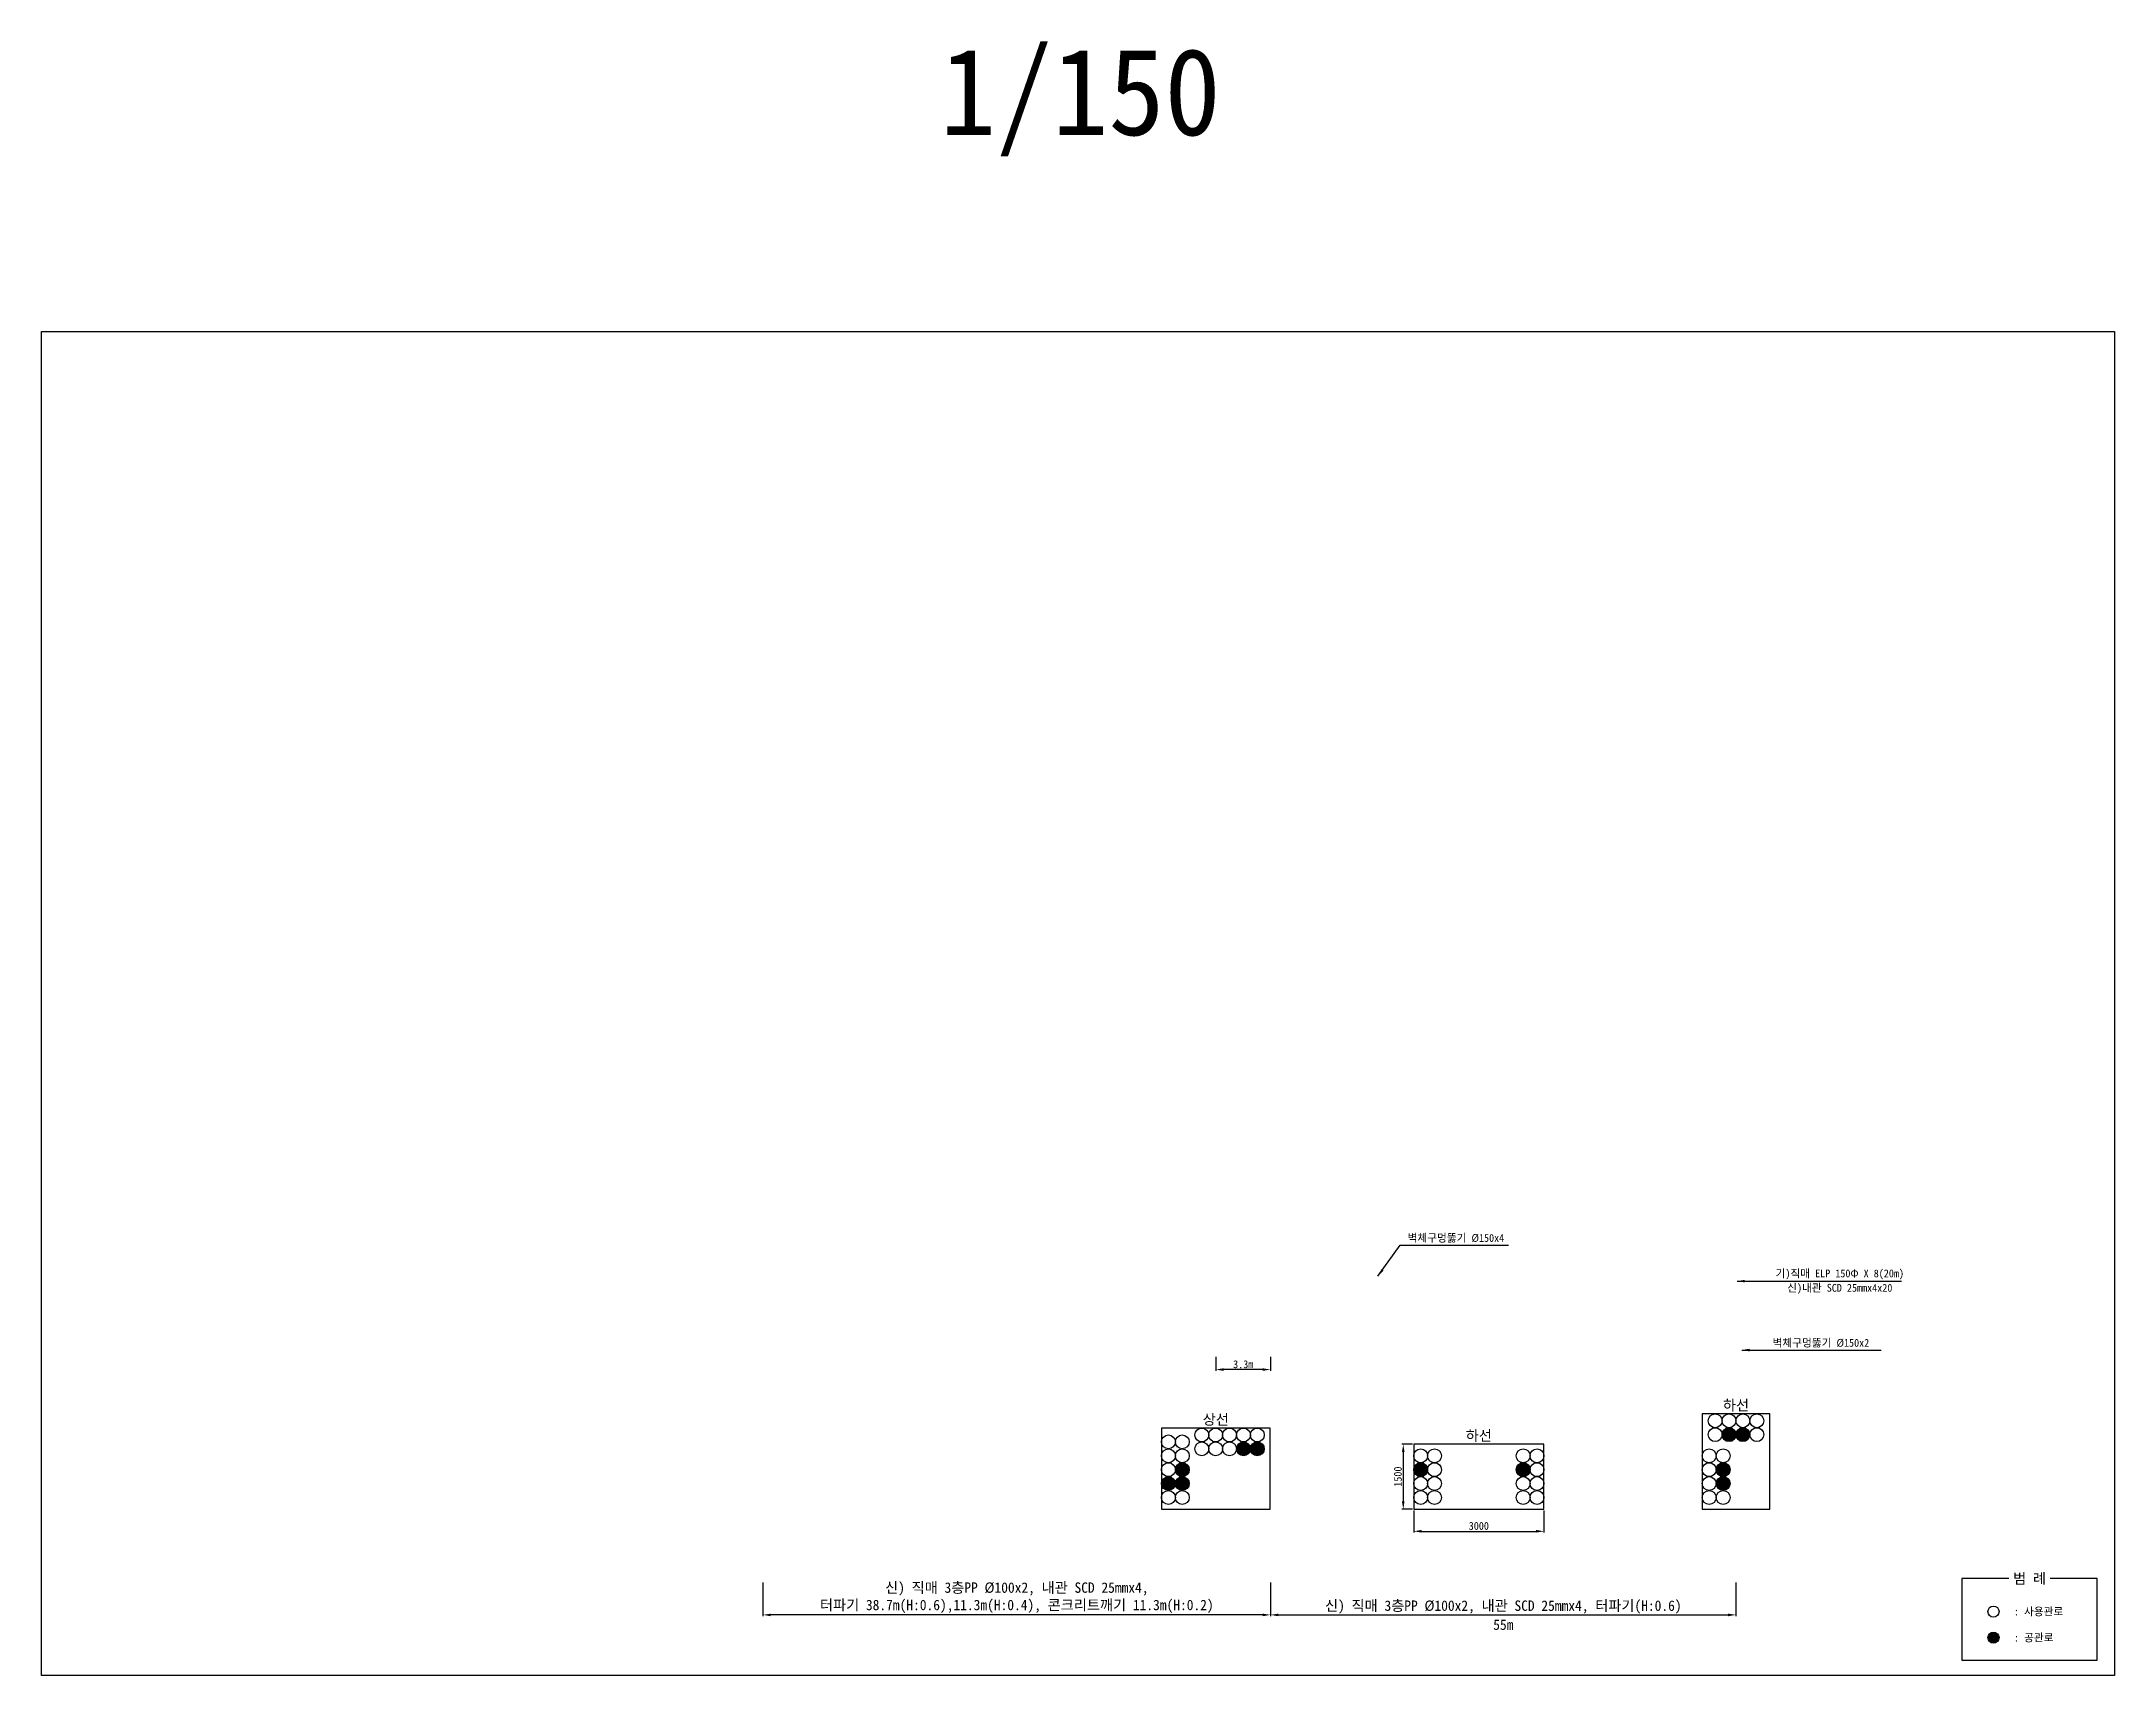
# Model space of a CAD drawing. Header units: millimetres. Extents: x 186056 to 186946, y 311645 to 311835.
# Drawn here: x 186826.1 to 186945.5, y 311646 to 311741 of the extents above; entities that cross this region are included whole.
import ezdxf
from ezdxf.enums import TextEntityAlignment as Align

# ---------------------------------------------------------------- set-up
doc = ezdxf.new("R2010")
doc.units = ezdxf.units.MM
for name, color, linetype in [('TX-PAPR', 2, 'Continuous'), ('TZ-DIMS', 1, 'Continuous'), ('TZ-LEAL', 1, 'Continuous'), ('TZ-LEAT', 3, 'Continuous'), ('TZ-LINE', 7, 'Continuous'), ('TZ-TEX2', 3, 'Continuous'), ('TZ-TEXT', 6, 'Continuous')]:
    doc.layers.add(name, color=color, linetype=linetype)
doc.styles.get("Standard").update_dxf_attribs({"font": 'GulimChe.ttf'})
doc.dimstyles.new('D150', dxfattribs={"dimscale": 0.15, "dimtxt": 3, "dimasz": 3, "dimexe": 0.5, "dimexo": 0.5, "dimgap": 0.5, "dimtad": 1, "dimdec": 0, "dimzin": 1, "dimdsep": 46, "dimlunit": 6, "dimtxsty": 'Standard', "dimcen": 1, "dimclrd": 1, "dimclre": 1, "dimclrt": 3, "dimadec": 0, "dimazin": 0, "dimtfac": 1, "dimtdec": 0, "dimtix": 1, "dimtmove": 2, "dimatfit": 3, "dimfxl": 0, "dimtvp": 2, "dimlwd": -1, "dimlwe": -1, "dimarcsym": 0})

# ---------------------------------------------------------------- blocks, each defined once
blk = doc.blocks.new('*D16')
at = {"layer": 'DEFPOINTS', "color": 0, "ltscale": 2}
for p in [(186905.17, 311660.24), (186904.57, 311656.49), (186905.17, 311656.49)]:
    blk.add_point(p, dxfattribs=at)
at = {"layer": 'TZ-DIMS', "color": 1, "ltscale": 2}
for p, q in [((186905.09, 311660.24), (186904.49, 311660.24)), ((186904.57, 311659.79), (186904.57, 311656.94)), ((186905.09, 311656.49), (186904.49, 311656.49))]:
    blk.add_line(p, q, dxfattribs=at)
for points in [[(186904.49, 311659.79), (186904.64, 311659.79), (186904.57, 311660.24)], [(186904.49, 311656.94), (186904.64, 311656.94), (186904.57, 311656.49)]]:
    blk.add_solid(points, dxfattribs=at)
at = {"layer": 'TZ-DIMS', "color": 3, "ltscale": 2, "insert": (186904.26, 311658.37), "char_height": 0.45, "attachment_point": 5, "rotation": 90}
blk.add_mtext('1500', dxfattribs=at)
blk = doc.blocks.new('*D17')
at = {"layer": 'DEFPOINTS', "color": 0, "ltscale": 2}
for p in [(186905.17, 311656.49), (186912.67, 311656.49), (186912.67, 311655.22)]:
    blk.add_point(p, dxfattribs=at)
at = {"layer": 'TZ-DIMS', "color": 1, "ltscale": 2}
for p, q in [((186905.17, 311656.42), (186905.17, 311655.15)), ((186912.67, 311656.42), (186912.67, 311655.15)), ((186905.62, 311655.22), (186912.22, 311655.22))]:
    blk.add_line(p, q, dxfattribs=at)
for points in [[(186905.62, 311655.3), (186905.62, 311655.15), (186905.17, 311655.22)], [(186912.22, 311655.3), (186912.22, 311655.15), (186912.67, 311655.22)]]:
    blk.add_solid(points, dxfattribs=at)
at = {"layer": 'TZ-DIMS', "color": 3, "ltscale": 2, "insert": (186908.92, 311655.53), "char_height": 0.45, "attachment_point": 5}
blk.add_mtext('3000', dxfattribs=at)
blk = doc.blocks.new('*D18')
at = {"layer": 'DEFPOINTS', "color": 0, "ltscale": 2}
for p in [(186893.77, 311665.34), (186896.92, 311665.34), (186893.77, 311664.54)]:
    blk.add_point(p, dxfattribs=at)
at = {"layer": 'TZ-DIMS', "color": 1, "ltscale": 2}
for p, q in [((186893.77, 311665.27), (186893.77, 311664.46)), ((186896.92, 311665.27), (186896.92, 311664.46)), ((186896.47, 311664.54), (186894.22, 311664.54))]:
    blk.add_line(p, q, dxfattribs=at)
for points in [[(186894.22, 311664.61), (186894.22, 311664.46), (186893.77, 311664.54)], [(186896.47, 311664.61), (186896.47, 311664.46), (186896.92, 311664.54)]]:
    blk.add_solid(points, dxfattribs=at)
at = {"layer": 'TZ-DIMS', "color": 3, "ltscale": 2, "insert": (186895.35, 311664.84), "char_height": 0.45, "width": 0.2959, "attachment_point": 5}
blk.add_mtext('3.3m', dxfattribs=at)
blk = doc.blocks.new('*D19')
at = {"layer": 'DEFPOINTS', "color": 0, "ltscale": 2}
for p in [(186896.92, 311652.35), (186923.73, 311652.35), (186923.73, 311650.41)]:
    blk.add_point(p, dxfattribs=at)
at = {"layer": 'TZ-TEXT', "color": 1, "ltscale": 2}
for p, q in [((186896.92, 311652.27), (186896.92, 311650.33)), ((186923.73, 311652.27), (186923.73, 311650.33)), ((186897.37, 311650.41), (186923.28, 311650.41))]:
    blk.add_line(p, q, dxfattribs=at)
for points in [[(186897.37, 311650.48), (186897.37, 311650.33), (186896.92, 311650.41)], [(186923.28, 311650.48), (186923.28, 311650.33), (186923.73, 311650.41)]]:
    blk.add_solid(points, dxfattribs=at)
at = {"layer": 'TZ-TEXT', "color": 3, "ltscale": 2, "insert": (186910.33, 311650.86), "char_height": 0.6, "attachment_point": 5}
blk.add_mtext('{\\C6;신) 직매 3층PP Ø100x2, 내관 SCD 25mmx4, 터파기(H:0.6)}', dxfattribs=at)
blk = doc.blocks.new('*D20')
at = {"layer": 'DEFPOINTS', "color": 0, "ltscale": 2}
for p in [(186867.69, 311652.35), (186896.92, 311652.35), (186867.69, 311650.41)]:
    blk.add_point(p, dxfattribs=at)
at = {"layer": 'TZ-TEXT', "color": 1, "ltscale": 2}
for p, q in [((186867.69, 311652.27), (186867.69, 311650.33)), ((186896.92, 311652.27), (186896.92, 311650.33)), ((186896.47, 311650.41), (186868.14, 311650.41))]:
    blk.add_line(p, q, dxfattribs=at)
for points in [[(186868.14, 311650.48), (186868.14, 311650.33), (186867.69, 311650.41)], [(186896.47, 311650.48), (186896.47, 311650.33), (186896.92, 311650.41)]]:
    blk.add_solid(points, dxfattribs=at)
at = {"layer": 'TZ-TEXT', "color": 3, "ltscale": 2, "insert": (186882.31, 311651.4), "char_height": 0.6, "attachment_point": 5}
blk.add_mtext('{\\C6;신) 직매 3층PP Ø100x2, 내관 SCD 25mmx4,\\P터파기 38.7m(H:0.6),11.3m(H:0.4), 콘크리트깨기 11.3m(H:0.2)}', dxfattribs=at)

msp = doc.modelspace()

# ---------------------------------------------------------------- hatches: boundary and pattern name
at = {"layer": 'TZ-LINE', "ltscale": 2}
h = msp.add_hatch(color=256, dxfattribs=at)
h.dxf.hatch_style = 1
h.paths.add_polyline_path([(186894.96, 311659.97, 1), (186895.76, 311659.97, 1)])
h = msp.add_hatch(color=256, dxfattribs=at)
h.dxf.hatch_style = 1
h.paths.add_polyline_path([(186895.76, 311659.97, 1), (186896.56, 311659.97, 1)])
h = msp.add_hatch(color=256, dxfattribs=at)
h.dxf.hatch_style = 1
h.paths.add_polyline_path([(186922.93, 311660.79, 1), (186923.73, 311660.79, 1)])
h = msp.add_hatch(color=256, dxfattribs=at)
h.dxf.hatch_style = 1
h.paths.add_polyline_path([(186923.73, 311660.79, 1), (186924.53, 311660.79, 1)])
h = msp.add_hatch(color=256, dxfattribs=at)
h.dxf.hatch_style = 1
h.paths.add_polyline_path([(186891.44, 311658.77, 1), (186892.24, 311658.77, 1)])
h = msp.add_hatch(color=256, dxfattribs=at)
h.dxf.hatch_style = 1
h.paths.add_polyline_path([(186905.17, 311658.77, 1), (186905.97, 311658.77, 1)])
h = msp.add_hatch(color=256, dxfattribs=at)
h.dxf.hatch_style = 1
h.paths.add_polyline_path([(186911.07, 311658.77, 1), (186911.87, 311658.77, 1)])
h = msp.add_hatch(color=256, dxfattribs=at)
h.dxf.hatch_style = 1
h.paths.add_polyline_path([(186922.59, 311658.77, 1), (186923.39, 311658.77, 1)])
h = msp.add_hatch(color=256, dxfattribs=at)
h.dxf.hatch_style = 1
h.paths.add_polyline_path([(186890.64, 311657.97, 1), (186891.44, 311657.97, 1)])
h = msp.add_hatch(color=256, dxfattribs=at)
h.dxf.hatch_style = 1
h.paths.add_polyline_path([(186891.44, 311657.97, 1), (186892.24, 311657.97, 1)])
h = msp.add_hatch(color=256, dxfattribs=at)
h.dxf.hatch_style = 1
h.paths.add_polyline_path([(186922.59, 311657.97, 1), (186923.39, 311657.97, 1)])
h = msp.add_hatch(color=256, dxfattribs=at)
h.dxf.hatch_style = 1
h.paths.add_polyline_path([(186938.24, 311649.1, 1), (186938.88, 311649.1, 1)])

# ---------------------------------------------------------------- linework, layer by layer
at = {"layer": 'TX-PAPR', "elevation": -0.46}
msp.add_lwpolyline([(186826.13, 311724.32), (186945.53, 311724.32), (186945.53, 311646.92), (186826.13, 311646.92)], close=True, dxfattribs=at)
at = {"layer": 'TZ-LEAL', "elevation": -0.12}
msp.add_lwpolyline([(186904.38, 311671.71), (186910.63, 311671.71)], dxfattribs=at)
at = {"layer": 'TZ-LINE', "ltscale": 2, "elevation": -0.23}
for points in [[(186921.79, 311656.49), (186925.68, 311656.49), (186925.68, 311661.99), (186921.79, 311661.99)], [(186890.64, 311656.49), (186896.9, 311656.49), (186896.9, 311661.17), (186890.64, 311661.17)], [(186905.17, 311656.49), (186912.67, 311656.49), (186912.67, 311660.24), (186905.17, 311660.24)]]:
    msp.add_lwpolyline(points, close=True, dxfattribs=at)
msp.add_lwpolyline([(186939.45, 311652.51), (186936.73, 311652.51), (186936.73, 311647.81), (186944.54, 311647.81), (186944.54, 311652.51), (186941.83, 311652.51)], dxfattribs=at)
at = {"layer": 'TZ-LINE', "ltscale": 2}
for centre, radius in [((186922.53, 311661.59, -0.23), 0.4), ((186923.33, 311661.59, -0.23), 0.4), ((186924.13, 311661.59, -0.23), 0.4), ((186924.93, 311661.59, -0.23), 0.4), ((186891.04, 311660.37, -0.23), 0.4), ((186891.84, 311660.37, -0.23), 0.4), ((186892.96, 311660.77, -0.23), 0.4), ((186892.96, 311659.97, -0.23), 0.4), ((186893.76, 311660.77, -0.23), 0.4), ((186893.76, 311659.97, -0.23), 0.4), ((186894.56, 311660.77, -0.23), 0.4), ((186894.56, 311659.97, -0.23), 0.4), ((186895.36, 311660.77, -0.23), 0.4), ((186895.36, 311659.97, -0.23), 0.4), ((186896.16, 311660.77, -0.23), 0.4), ((186896.16, 311659.97, -0.23), 0.4), ((186922.53, 311660.79, -0.23), 0.4), ((186923.33, 311660.79, -0.23), 0.4), ((186924.13, 311660.79, -0.23), 0.4), ((186924.93, 311660.79, -0.23), 0.4), ((186891.04, 311659.57, -0.23), 0.4), ((186891.04, 311658.77, -0.23), 0.4), ((186891.84, 311659.57, -0.23), 0.4), ((186891.84, 311658.77, -0.23), 0.4), ((186905.57, 311659.57, -0.23), 0.4), ((186905.57, 311658.77, -0.23), 0.4), ((186906.37, 311659.57, -0.23), 0.4), ((186906.37, 311658.77, -0.23), 0.4), ((186911.47, 311659.57, -0.23), 0.4), ((186911.47, 311658.77, -0.23), 0.4), ((186912.27, 311659.57, -0.23), 0.4), ((186912.27, 311658.77, -0.23), 0.4), ((186922.19, 311659.57, -0.23), 0.4), ((186922.19, 311658.77, -0.23), 0.4), ((186922.99, 311659.57, -0.23), 0.4), ((186922.99, 311658.77, -0.23), 0.4), ((186891.04, 311657.97, -0.23), 0.4), ((186891.84, 311657.97, -0.23), 0.4), ((186905.57, 311657.97, -0.23), 0.4), ((186906.37, 311657.97, -0.23), 0.4), ((186911.47, 311657.97, -0.23), 0.4), ((186912.27, 311657.97, -0.23), 0.4), ((186922.19, 311657.97, -0.23), 0.4), ((186922.99, 311657.97, -0.23), 0.4), ((186891.04, 311657.17, -0.23), 0.4), ((186891.84, 311657.17, -0.23), 0.4), ((186905.57, 311657.17, -0.23), 0.4), ((186906.37, 311657.17, -0.23), 0.4), ((186911.47, 311657.17, -0.23), 0.4), ((186912.27, 311657.17, -0.23), 0.4), ((186922.19, 311657.17, -0.23), 0.4), ((186922.99, 311657.17, -0.23), 0.4), ((186938.56, 311650.6, -0.23), 0.32), ((186938.56, 311649.1, -0.23), 0.32)]:
    msp.add_circle(centre, radius, dxfattribs=at)

# ---------------------------------------------------------------- texts
at = {"layer": 'TZ-LEAT'}
msp.add_text('기)직매 ELP 150Φ X 8(20m)', height=0.45, dxfattribs=at).set_placement((186929.71, 311670.05, -0.23), align=Align.MIDDLE)
at = {"layer": 'TZ-TEX2'}
for s, height, p in [('1/150', 5, (186885.97, 311737.72, -0.46)), ('하선', 0.6, (186923.73, 311662.49, -0.23)), ('상선', 0.6, (186893.77, 311661.67, -0.23)), ('하선', 0.6, (186908.92, 311660.74, -0.23)), ('범 례', 0.6, (186940.64, 311652.51, -0.23))]:
    msp.add_text(s, height=height, dxfattribs=at).set_placement(p, align=Align.MIDDLE)
for s, p in [(': 사용관로', (186939.74, 311650.6, -0.23)), (': 공관로', (186939.74, 311649.1, -0.23))]:
    msp.add_text(s, height=0.45, dxfattribs=at).set_placement(p, align=Align.MIDDLE_LEFT)
at = {"layer": 'TZ-TEXT'}
for s, p in [('벽체구멍뚫기 Ø150x4', (186907.6, 311672.13, -0.12)), ('신)내관 SCD 25mmx4x20', (186929.71, 311669.22, -0.23))]:
    msp.add_text(s, height=0.45, rotation=359.9482, dxfattribs=at).set_placement(p, align=Align.MIDDLE)
msp.add_text('벽체구멍뚫기 Ø150x2', height=0.45, rotation=359.9482, dxfattribs=at).set_placement((186925.84, 311666.08, -0.23), align=Align.MIDDLE_LEFT)
at = {"layer": 'TZ-TEXT', "ltscale": 2, "insert": (186910.33, 311649.84, -0.23), "char_height": 0.6, "attachment_point": 5}
msp.add_mtext('55m', dxfattribs=at)

# ---------------------------------------------------------------- dimensions: what is measured, and where the dimension line sits
at = {"layer": 'TZ-DIMS', "ltscale": 2}
for base, p1, p2, text, picture, middle in [((186893.77, 311664.54, -0.23), (186896.92, 311665.34, -0.23), (186893.77, 311665.34, -0.23), '<>.3m', '*D18', (186895.35, 311664.84, -0.23)), ((186912.67, 311655.22, -0.23), (186905.17, 311656.49, -0.23), (186912.67, 311656.49, -0.23), '3000', '*D17', (186908.92, 311655.53, -0.23))]:
    dim = msp.add_linear_dim(base=base, p1=p1, p2=p2, text=text, dimstyle='D150', dxfattribs=at)
    dim.commit()
    dim.dimension.update_dxf_attribs({"geometry": picture, "text_midpoint": middle})
dim = msp.add_linear_dim(base=(186904.57, 311656.49, -0.23), p1=(186905.17, 311660.24, -0.23), p2=(186905.17, 311656.49, -0.23), angle=90, text='1500', dimstyle='D150', dxfattribs=at)
dim.commit()
dim.dimension.update_dxf_attribs({"geometry": '*D16', "text_midpoint": (186904.26, 311658.37, -0.23)})
at = {"layer": 'TZ-TEXT', "ltscale": 2}
for base, p2, text, picture, middle in [((186867.69, 311650.41, -0.23), (186867.69, 311652.35, -0.23), '{\\C6;신) 직매 3층PP Ø100x2, 내관 SCD 25mmx4,\\P터파기 38.7m(H:0.6),11.3m(H:0.4), 콘크리트깨기 11.3m(H:0.2)}', '*D20', (186882.31, 311651.4, -0.23)), ((186923.73, 311650.41, -0.23), (186923.73, 311652.35, -0.23), '{\\C6;신) 직매 3층PP Ø100x2, 내관 SCD 25mmx4, 터파기(H:0.6)}', '*D19', (186910.33, 311650.86, -0.23))]:
    dim = msp.add_linear_dim(base=base, p1=(186896.92, 311652.35, -0.23), p2=p2, text=text, dimstyle='D150', override={"dimtxt": 4}, dxfattribs=at)
    dim.commit()
    dim.dimension.update_dxf_attribs({"geometry": picture, "text_midpoint": middle})

# ---------------------------------------------------------------- leaders
at = {"layer": 'TZ-LEAL'}
for points in [[(186903.11, 311669.91, -0.12), (186904.38, 311671.71, -0.35)], [(186923.79, 311669.63, -0.23), (186933.27, 311669.63, -0.46)], [(186924.06, 311665.66, -0.23), (186932.09, 311665.66, -0.46)]]:
    msp.add_leader(points, dimstyle='D150', dxfattribs=at)

doc.saveas('drawing.dxf')
